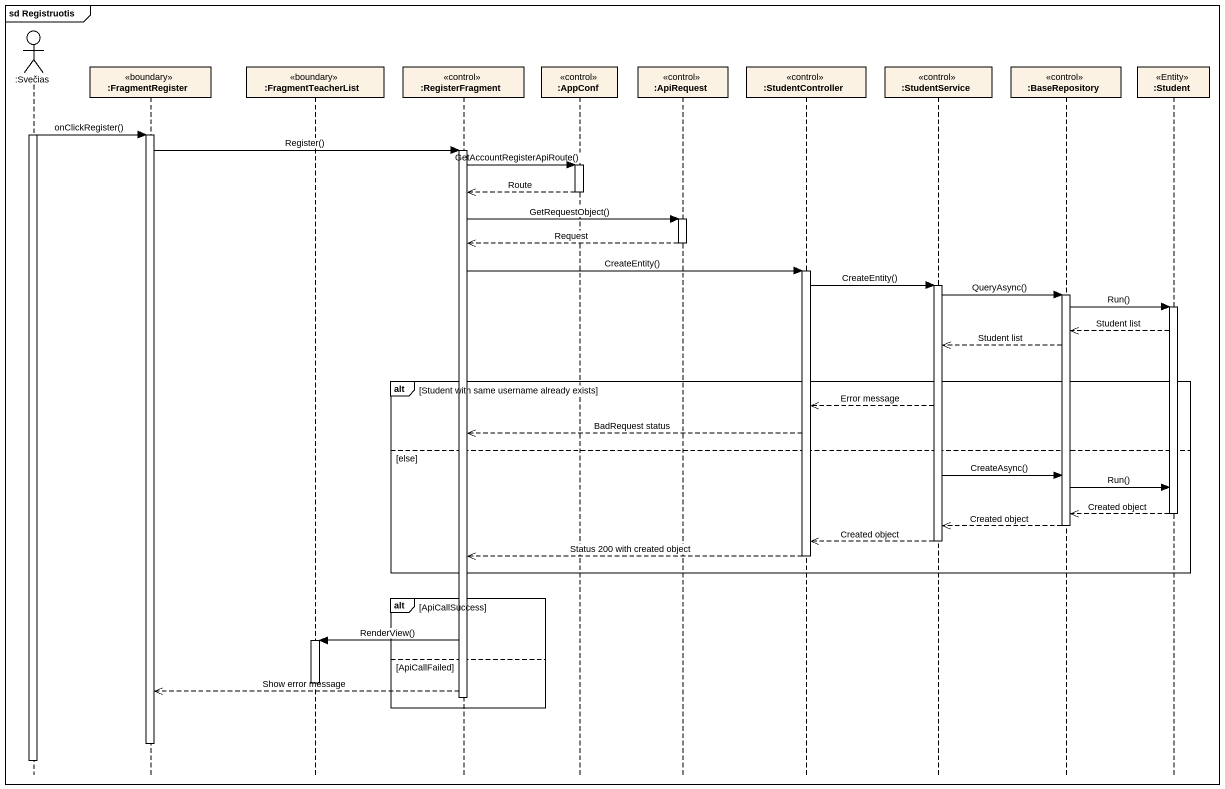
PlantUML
@startuml
mainframe sd Registruotis
hide footbox
actor ":Svečias" as Svečias
participant ":FragmentRegister" as FragmentRegister <<boundary>>
participant ":FragmentTeacherList" as FragmentTeacherList <<boundary>>
participant ":RegisterFragment" as RegisterFragment <<control>>
participant ":AppConf" as AppConf <<control>>
participant ":ApiRequest" as ApiRequest <<control>>
participant ":StudentController" as StudentController <<control>>
participant ":StudentService" as StudentService <<control>>
participant ":BaseRepository" as BaseRepository <<control>>
participant ":Student" as Student <<Entity>>

activate Svečias
Svečias -> FragmentRegister : onClickRegister()
activate FragmentRegister
FragmentRegister -> RegisterFragment : Register()
activate RegisterFragment
RegisterFragment -> AppConf : GetAccountRegisterApiRoute()
activate AppConf
AppConf -->> RegisterFragment : Route
deactivate AppConf
RegisterFragment -> ApiRequest : GetRequestObject()
activate ApiRequest
ApiRequest -->> RegisterFragment : Request
deactivate ApiRequest
RegisterFragment -> StudentController : CreateEntity()
activate StudentController
StudentController -> StudentService : CreateEntity()
activate StudentService
StudentService -> BaseRepository : QueryAsync()
activate BaseRepository
BaseRepository -> Student : Run()
activate Student
Student -->> BaseRepository : Student list
BaseRepository -->> StudentService : Student list
alt Student with same username already exists
  StudentService -->> StudentController : Error message
  StudentController -->> RegisterFragment : BadRequest status
else else
  StudentService -> BaseRepository : CreateAsync()
  BaseRepository -> Student : Run()
  Student -->> BaseRepository : Created object
  deactivate Student
  BaseRepository -->> StudentService : Created object
  deactivate BaseRepository
  StudentService -->> StudentController : Created object
  deactivate StudentService
  StudentController -->> RegisterFragment : Status 200 with created object
  deactivate StudentController
end
alt ApiCallSuccess
  RegisterFragment -> FragmentTeacherList : RenderView()
  activate FragmentTeacherList
else ApiCallFailed
  deactivate FragmentTeacherList
  RegisterFragment -->> FragmentRegister : Show error message
  deactivate RegisterFragment
end
deactivate FragmentRegister
deactivate Svečias
@enduml
